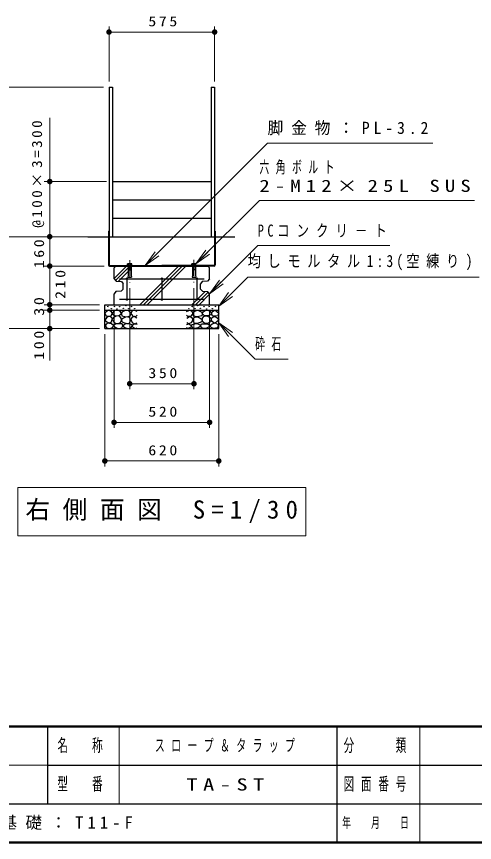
# Model space of a CAD drawing. Units: millimetres on the paper, scale 1:30. Extents: x -385 to 0, y -12 to 267.
# Drawn here: x -193.1 to -110.1, y 0 to 149.8 of the extents above; entities that cross this region are included whole.
import ezdxf

# ---------------------------------------------------------------- set-up
doc = ezdxf.new("R2010")
doc.units = ezdxf.units.MM
doc.linetypes.add('USER2', pattern=[6, 3, -1, 1, -1])
doc.layers.add('1_30', color=7, linetype='Continuous', lineweight=25)
doc.layers.add('LY_3', color=7, linetype='Continuous', lineweight=13)
doc.layers.add('LY_4', color=7, linetype='Continuous')
doc.styles.add('ＭＳ ゴシック', font='')
doc.styles.get('ＭＳ ゴシック').set_extended_font_data('MS Gothic')

# ---------------------------------------------------------------- blocks, each defined once
blk = doc.blocks.new('filled_dot')
at = {"color": 0, "linetype": 'Continuous', "lineweight": -2, "const_width": 1.25}
blk.add_lwpolyline([(-0.625, 0, 1), (0.625, 0, 1)], format="xyb", close=True, dxfattribs=at)

msp = doc.modelspace()

# ---------------------------------------------------------------- linework, layer by layer
at = {"layer": '1_30', "lineweight": 13}
for p, q in [((-176.362, 137.942), (-176.362, 147.942)), ((-176.362, 146.942), (-157.195, 146.942)), ((-157.195, 137.942), (-157.195, 147.942)), ((-177.362, 136.942), (-195.112, 136.942)), ((-187.112, 109.836), (-187.112, 131.411)), ((-176.829, 119.836), (-188.112, 119.836)), ((-177.362, 109.836), (-195.112, 109.836)), ((-181.205, 109.836), (-188.112, 109.836)), ((-181.205, 109.836), (-188.112, 109.836)), ((-187.112, 104.503), (-187.112, 109.836)), ((-169.779, 104.609), (-168.011, 107.084)), ((-169.779, 104.609), (-167.657, 106.731)), ((-167.304, 106.377), (-169.779, 104.609)), ((-160.58, 104.888), (-158.812, 107.363)), ((-160.58, 104.888), (-158.458, 107.01)), ((-158.105, 106.656), (-160.58, 104.888)), ((-177.269, 104.503), (-188.112, 104.503)), ((-187.112, 97.503), (-187.112, 104.503)), ((-175.445, 102.258), (-173.2, 104.503)), ((-175.159, 101.884), (-172.862, 104.181)), ((-174.628, 101.755), (-172.862, 103.521)), ((-170.772, 97.503), (-163.772, 104.503)), ((-170.112, 97.503), (-163.112, 104.503)), ((-169.452, 97.503), (-162.452, 104.503)), ((-158.112, 99.503), (-156.344, 101.978)), ((-172.612, 100.528), (-172.612, 82.169)), ((-160.945, 100.528), (-160.945, 82.169)), ((-158.112, 99.503), (-155.991, 101.624)), ((-155.637, 101.271), (-158.112, 99.503)), ((-161.344, 97.503), (-158.929, 99.918)), ((-160.684, 97.503), (-158.398, 99.789)), ((-160.024, 97.503), (-158.112, 99.415)), ((-156.445, 97.24), (-154.678, 99.715)), ((-156.445, 97.24), (-154.324, 99.361)), ((-153.97, 99.007), (-156.445, 97.24)), ((-178.112, 97.503), (-188.112, 97.503)), ((-187.112, 96.503), (-187.112, 97.503)), ((-178.112, 96.503), (-188.112, 96.503)), ((-187.112, 87.393), (-187.112, 96.503)), ((-175.445, 96.503), (-175.445, 75.169)), ((-158.112, 96.503), (-158.112, 75.169)), ((-178.112, 93.169), (-195.112, 93.169)), ((-154.678, 91.763), (-156.445, 94.237)), ((-156.445, 94.237), (-153.97, 92.47)), ((-156.445, 94.237), (-154.324, 92.116)), ((-177.112, 92.169), (-177.112, 68.169)), ((-156.445, 92.169), (-156.445, 68.169)), ((-160.945, 83.169), (-172.612, 83.169)), ((-158.112, 76.169), (-175.445, 76.169)), ((-156.445, 69.169), (-177.112, 69.169)), ((-192.929, 64.368), (-192.929, 55.568)), ((-140.629, 64.368), (-192.929, 64.368)), ((-140.629, 55.568), (-140.629, 64.368)), ((-192.929, 55.568), (-140.629, 55.568))]:
    msp.add_line(p, q, dxfattribs=at)
at = {"layer": '1_30', "color": 1}
for p, q in [((-176.362, 136.942), (-175.729, 136.942)), ((-176.362, 136.942), (-176.362, 104.703)), ((-175.729, 136.942), (-175.729, 109.836)), ((-157.829, 136.942), (-157.829, 109.836)), ((-157.829, 136.942), (-157.195, 136.942)), ((-157.195, 136.942), (-157.195, 104.703))]:
    msp.add_line(p, q, dxfattribs=at)
at = {"layer": '1_30', "color": 2}
for p, q in [((-175.729, 119.836), (-157.829, 119.836)), ((-175.729, 116.503), (-157.829, 116.503)), ((-175.729, 113.169), (-157.829, 113.169)), ((-176.469, 110.836), (-176.362, 110.836)), ((-176.469, 110.836), (-176.469, 104.703)), ((-157.089, 110.836), (-157.195, 110.836)), ((-157.089, 110.836), (-157.089, 104.703)), ((-176.269, 104.609), (-166.779, 104.609)), ((-176.269, 104.503), (-166.779, 104.503)), ((-157.289, 104.609), (-166.779, 104.609)), ((-157.289, 104.503), (-166.779, 104.503))]:
    msp.add_line(p, q, dxfattribs=at)
at = {"layer": '1_30'}
for p, q in [((-180.205, 109.836), (-176.469, 109.836)), ((-176.362, 109.836), (-157.195, 109.836)), ((-157.089, 109.836), (-153.52, 109.836)), ((-172.978, 104.888), (-172.912, 104.926)), ((-172.978, 104.676), (-172.978, 104.888)), ((-172.312, 104.926), (-172.912, 104.926)), ((-172.795, 104.676), (-172.795, 104.888)), ((-172.429, 104.676), (-172.429, 104.888)), ((-172.246, 104.888), (-172.312, 104.926)), ((-172.246, 104.676), (-172.246, 104.888)), ((-161.311, 104.888), (-161.245, 104.926)), ((-161.311, 104.676), (-161.311, 104.888)), ((-161.245, 104.926), (-160.645, 104.926)), ((-161.128, 104.676), (-161.128, 104.888)), ((-160.763, 104.676), (-160.763, 104.888)), ((-160.58, 104.888), (-160.645, 104.926)), ((-160.58, 104.676), (-160.58, 104.888)), ((-175.445, 104.17), (-175.112, 104.503)), ((-175.445, 102.169), (-175.445, 104.169)), ((-158.445, 104.503), (-175.112, 104.503)), ((-175.112, 104.503), (-158.445, 104.503)), ((-173.612, 104.503), (-171.181, 104.503)), ((-173.012, 104.676), (-172.212, 104.676)), ((-173.012, 104.609), (-173.012, 104.676)), ((-173.012, 104.609), (-172.212, 104.609)), ((-172.912, 104.609), (-172.912, 104.503)), ((-172.862, 104.503), (-172.862, 102.837)), ((-172.812, 104.609), (-172.812, 103.843)), ((-172.812, 103.843), (-172.412, 103.843)), ((-172.412, 104.609), (-172.412, 103.843)), ((-172.362, 104.503), (-172.362, 102.835)), ((-172.312, 104.609), (-172.312, 104.503)), ((-172.212, 104.676), (-172.212, 104.609)), ((-159.945, 104.503), (-162.377, 104.503)), ((-160.545, 104.676), (-161.345, 104.676)), ((-161.345, 104.676), (-161.345, 104.609)), ((-160.545, 104.609), (-161.345, 104.609)), ((-161.245, 104.609), (-161.245, 104.503)), ((-161.195, 104.503), (-161.195, 102.837)), ((-161.145, 104.609), (-161.145, 103.843)), ((-160.745, 103.843), (-161.145, 103.843)), ((-160.745, 104.609), (-160.745, 103.843)), ((-160.695, 104.503), (-160.695, 102.835)), ((-160.645, 104.609), (-160.645, 104.503)), ((-160.545, 104.609), (-160.545, 104.676)), ((-158.112, 104.169), (-158.445, 104.503)), ((-158.112, 102.169), (-158.112, 104.169)), ((-175.445, 102.17), (-175.075, 101.799)), ((-174.445, 102.169), (-159.112, 102.169)), ((-173.112, 102.169), (-173.112, 98.503)), ((-172.862, 102.836), (-172.946, 102.503)), ((-172.945, 102.503), (-172.279, 102.503)), ((-172.362, 102.836), (-172.279, 102.503)), ((-166.779, 102.169), (-166.779, 98.503)), ((-161.196, 102.836), (-161.279, 102.503)), ((-161.279, 102.503), (-160.612, 102.503)), ((-160.695, 102.836), (-160.612, 102.503)), ((-160.445, 102.169), (-160.445, 98.503)), ((-158.112, 102.17), (-158.482, 101.799)), ((-175.075, 101.799), (-174.11, 101.703)), ((-173.779, 100.336), (-174.149, 99.966)), ((-174.11, 101.703), (-173.779, 101.297)), ((-173.779, 100.336), (-173.779, 101.297)), ((-159.447, 101.703), (-159.779, 101.297)), ((-159.779, 100.336), (-159.779, 101.297)), ((-159.779, 100.336), (-159.408, 99.966)), ((-158.482, 101.799), (-159.447, 101.703)), ((-175.114, 99.869), (-175.445, 99.464)), ((-175.445, 97.503), (-175.445, 99.464)), ((-174.149, 99.966), (-175.114, 99.869)), ((-159.408, 99.966), (-158.482, 99.873)), ((-158.112, 99.503), (-158.482, 99.873)), ((-158.112, 97.503), (-158.112, 99.503)), ((-177.112, 97.503), (-156.445, 97.503)), ((-177.112, 93.169), (-177.112, 97.503)), ((-174.445, 98.503), (-159.112, 98.503)), ((-156.445, 93.169), (-156.445, 97.503)), ((-177.112, 96.503), (-156.445, 96.503)), ((-177.112, 93.169), (-156.445, 93.169))]:
    msp.add_line(p, q, dxfattribs=at)
at = {"layer": '1_30', "linetype": 'USER2', "lineweight": 13}
for p, q in [((-172.612, 105.607), (-172.612, 101.528)), ((-160.945, 105.653), (-160.945, 101.528))]:
    msp.add_line(p, q, dxfattribs=at)
at = {"layer": '1_30', "lineweight": 13}
for points in [[(-169.779, 104.609), (-147.592, 126.796), (-117.592, 126.796)], [(-160.58, 104.888), (-149.076, 116.392), (-110.076, 116.392)], [(-158.112, 99.503), (-149.389, 108.226), (-125.389, 108.226)], [(-156.445, 97.24), (-151.197, 102.488), (-109.197, 102.488)], [(-156.445, 94.237), (-149.852, 87.644), (-143.852, 87.644)]]:
    msp.add_lwpolyline(points, dxfattribs=at)
at = {"layer": '1_30'}
for points in [[(-176.364, 96.483), (-176.786, 96.282), (-177.103, 95.965), (-176.902, 95.501), (-176.416, 95.406), (-175.952, 95.511), (-175.783, 95.902), (-175.91, 96.24)], [(-175.05, 96.486), (-175.401, 96.396), (-175.788, 95.972), (-175.635, 95.693), (-175.33, 95.535), (-174.986, 95.486), (-174.491, 95.531), (-174.113, 95.891), (-174.302, 96.225), (-174.657, 96.432)], [(-173.322, 96.493), (-173.68, 96.344), (-174.044, 96.165), (-174.122, 95.83), (-174.032, 95.455), (-173.483, 95.347), (-173, 95.317), (-172.517, 95.49), (-172.415, 95.896), (-172.57, 96.236), (-172.839, 96.385)], [(-160.235, 96.493), (-159.877, 96.344), (-159.513, 96.165), (-159.436, 95.83), (-159.525, 95.455), (-160.074, 95.347), (-160.557, 95.317), (-161.041, 95.49), (-161.142, 95.896), (-160.987, 96.236), (-160.719, 96.385)], [(-158.508, 96.486), (-158.157, 96.396), (-157.769, 95.972), (-157.922, 95.693), (-158.227, 95.535), (-158.571, 95.486), (-159.067, 95.531), (-159.445, 95.891), (-159.256, 96.225), (-158.9, 96.432)], [(-157.194, 96.483), (-156.771, 96.282), (-156.454, 95.965), (-156.655, 95.501), (-157.141, 95.406), (-157.606, 95.511), (-157.775, 95.902), (-157.648, 96.24)], [(-176.448, 95.384), (-176.807, 95.152), (-177.103, 94.698), (-176.765, 94.392), (-176.321, 94.18), (-175.857, 94.476), (-175.804, 95.036), (-176.076, 95.278)], [(-175.473, 94.342), (-175.059, 94.111), (-174.608, 94.08), (-174.266, 94.321), (-174.104, 94.72), (-174.178, 95.078), (-174.41, 95.351), (-174.72, 95.46), (-175.077, 95.423), (-175.536, 95.177), (-175.734, 94.792)], [(-173.356, 95.272), (-173.725, 95.074), (-174.076, 94.795), (-174.04, 94.425), (-173.545, 94.245), (-173.121, 94.101), (-172.689, 94.119), (-172.419, 94.696), (-172.653, 95.2), (-172.989, 95.31)], [(-160.202, 95.272), (-159.832, 95.074), (-159.481, 94.795), (-159.517, 94.425), (-160.013, 94.245), (-160.436, 94.101), (-160.868, 94.119), (-161.139, 94.696), (-160.905, 95.2), (-160.569, 95.31)], [(-158.084, 94.342), (-158.499, 94.111), (-158.949, 94.08), (-159.292, 94.321), (-159.454, 94.72), (-159.38, 95.078), (-159.148, 95.351), (-158.837, 95.46), (-158.481, 95.423), (-158.021, 95.177), (-157.823, 94.792)], [(-157.109, 95.384), (-156.75, 95.152), (-156.454, 94.698), (-156.792, 94.392), (-157.236, 94.18), (-157.701, 94.476), (-157.754, 95.036), (-157.482, 95.278)], [(-176.475, 94.187), (-176.855, 93.974), (-177.08, 93.692), (-176.811, 93.315), (-176.182, 93.179), (-175.705, 93.392), (-175.523, 93.729), (-175.883, 94.033)], [(-174.572, 94.049), (-175.095, 94.022), (-175.536, 93.706), (-175.248, 93.4), (-174.788, 93.193), (-174.412, 93.187), (-174.049, 93.337), (-173.824, 93.688), (-173.995, 94.013)], [(-173.162, 94.11), (-173.675, 93.83), (-173.838, 93.632), (-173.378, 93.308), (-172.747, 93.182), (-172.394, 93.304), (-172.162, 93.587), (-172.18, 93.866), (-172.756, 94.02)], [(-160.396, 94.11), (-159.882, 93.83), (-159.72, 93.632), (-160.179, 93.308), (-160.81, 93.182), (-161.163, 93.304), (-161.396, 93.587), (-161.378, 93.866), (-160.801, 94.02)], [(-158.985, 94.049), (-158.463, 94.022), (-158.021, 93.706), (-158.31, 93.4), (-158.769, 93.193), (-159.146, 93.187), (-159.508, 93.337), (-159.733, 93.688), (-159.562, 94.013)], [(-157.082, 94.187), (-156.703, 93.974), (-156.478, 93.692), (-156.747, 93.315), (-157.375, 93.179), (-157.852, 93.392), (-158.034, 93.729), (-157.675, 94.033)]]:
    msp.add_lwpolyline(points, close=True, dxfattribs=at)
for points in [[(-171.279, 96.279), (-171.849, 96.491), (-172.208, 96.311), (-172.419, 95.91), (-172.029, 95.403), (-171.511, 95.361), (-171.279, 95.625)], [(-162.279, 96.279), (-161.709, 96.491), (-161.349, 96.311), (-161.138, 95.91), (-161.529, 95.403), (-162.046, 95.361), (-162.279, 95.625)], [(-171.289, 95.075), (-171.796, 95.339), (-172.219, 95.17), (-172.419, 94.737), (-172.124, 94.22), (-171.617, 94.062), (-171.289, 94.199)], [(-162.268, 95.075), (-161.761, 95.339), (-161.339, 95.17), (-161.138, 94.737), (-161.434, 94.22), (-161.941, 94.062), (-162.268, 94.199)], [(-171.279, 93.924), (-171.722, 94.062), (-172.155, 93.692), (-172.039, 93.428), (-171.553, 93.185), (-171.279, 93.291)], [(-162.279, 93.924), (-161.835, 94.062), (-161.402, 93.692), (-161.518, 93.428), (-162.004, 93.185), (-162.279, 93.291)]]:
    msp.add_lwpolyline(points, dxfattribs=at)
for centre, radius in [((-173.112, 102.269), 0.1), ((-166.779, 102.269), 0.1), ((-160.445, 102.269), 0.1), ((-173.304, 97.338), 0.0333), ((-173.112, 98.403), 0.1), ((-166.779, 98.403), 0.1), ((-160.445, 98.403), 0.1), ((-160.253, 97.338), 0.0333), ((-176.546, 97.179), 0.0333), ((-175.942, 96.766), 0.0333), ((-175.338, 97.179), 0.0333), ((-174.893, 96.702), 0.0333), ((-174.448, 97.147), 0.0333), ((-173.749, 96.829), 0.0333), ((-172.796, 96.766), 0.0333), ((-172.287, 97.179), 0.0333), ((-171.683, 96.766), 0.0333), ((-161.874, 96.766), 0.0333), ((-161.27, 97.179), 0.0333), ((-160.762, 96.766), 0.0333), ((-159.808, 96.829), 0.0333), ((-159.109, 97.147), 0.0333), ((-158.664, 96.702), 0.0333), ((-158.219, 97.179), 0.0333), ((-157.615, 96.766), 0.0333), ((-157.011, 97.179), 0.0333)]:
    msp.add_circle(centre, radius, dxfattribs=at)
for centre, radius, start, end in [((-172.886, 104.73), 0.183, 60.00001, 119.99999), ((-172.612, 104.466), 0.46, 66.57346, 113.42654), ((-172.338, 104.73), 0.183, 60.00001, 119.99999), ((-161.22, 104.73), 0.183, 60.00001, 119.99999), ((-160.945, 104.466), 0.46, 66.57346, 113.42654), ((-160.671, 104.73), 0.183, 60.00001, 119.99999)]:
    msp.add_arc(centre, radius, start, end, dxfattribs=at)
at = {"layer": '1_30', "color": 2}
for centre, radius, start, end in [((-176.269, 104.703), 0.2, 180, 270), ((-176.269, 104.703), 0.0933, 180, 270), ((-157.289, 104.703), 0.2, 270, 0), ((-157.289, 104.703), 0.0933, 270, 0)]:
    msp.add_arc(centre, radius, start, end, dxfattribs=at)
at = {"layer": 'LY_3', "lineweight": 50}
for p, q in [((-385, 21), (0, 21)), ((-385, 0), (0, 0))]:
    msp.add_line(p, q, dxfattribs=at)
at = {"layer": 'LY_3', "color": 211, "lineweight": 25}
for p, q in [((-187.5, 21), (-187.5, 7)), ((-135, 21), (-135, 0)), ((-187.5, 14), (-70, 14)), ((-242.5, 7), (0, 7))]:
    msp.add_line(p, q, dxfattribs=at)
at = {"layer": 'LY_3'}
for p, q in [((-174.5, 21), (-174.5, 7)), ((-120, 21), (-120, 0)), ((-242.5, 14), (-187.5, 14))]:
    msp.add_line(p, q, dxfattribs=at)

# ---------------------------------------------------------------- block references
at = {"layer": '1_30', "lineweight": 13, "xscale": 0.4, "yscale": 0.4}
for p in [(-176.362, 146.942), (-172.612, 83.169), (-175.445, 76.169), (-177.112, 69.169)]:
    msp.add_blockref('filled_dot', p, dxfattribs=at)
for p, rotation in [((-157.195, 146.942), 180), ((-187.112, 119.836), 270), ((-187.112, 109.836), 90), ((-187.112, 109.836), 270), ((-187.112, 104.503), 90), ((-187.112, 104.503), 270), ((-187.112, 97.503), 270), ((-187.112, 97.503), 90), ((-187.112, 96.503), 270), ((-187.112, 93.169), 90), ((-160.945, 83.169), 180), ((-158.112, 76.169), 180), ((-156.445, 69.169), 180)]:
    msp.add_blockref('filled_dot', p, dxfattribs=dict(at, rotation=rotation))

# ---------------------------------------------------------------- texts
at = {"layer": '1_30', "style": 'ＭＳ ゴシック'}
for s, insert, char_height, attachment_point in [('\\T1.33;\\W1.15;575', (-166.362, 147.942), 1.833, 8), ('\\T1.5;\\W0.95;脚金物：PL-3.2', (-147.592, 129.446), 2.199, 4), ('\\T1.64;\\W0.6;六角ボルト', (-149.076, 122.342), 2.199, 4), ('\\T1.5;\\W1.25;2-M12×25L\\~SUS', (-149.076, 119.042), 2.199, 4), ('\\T1.57;\\W0.75;PCコンクリ－ト', (-149.389, 110.876), 2.199, 4), ('\\T1.5;\\W0.8;均しモルタル1:3(空練り)', (-151.197, 105.138), 2.199, 4), ('\\T1.64;\\W0.6;砕石', (-149.852, 90.294), 2.199, 4), ('\\T1.33;\\W1.15;350', (-166.363, 84.169), 1.833, 8), ('\\T1.33;\\W1.15;520', (-166.363, 77.169), 1.833, 8), ('\\T1.33;\\W1.15;620', (-166.363, 70.169), 1.833, 8), ('\\T1.5;右側面図\\~S=1/30', (-191.529, 59.968), 3.299, 4)]:
    msp.add_mtext(s, dxfattribs=dict(at, insert=insert, char_height=char_height, attachment_point=attachment_point))
at = {"layer": '1_30', "char_height": 1.833, "rotation": 90, "style": 'ＭＳ ゴシック'}
for s, insert, attachment_point in [('\\T1.32;\\W1.1;@100×3=300', (-188.112, 121.411), 8), ('\\T1.33;\\W1.15;160', (-188.112, 106.969), 8), ('\\T1.33;\\W1.15;210', (-186.112, 101.424), 2), ('\\T1.34;\\W1.15;30', (-188.112, 97.431), 8), ('\\T1.33;\\W1.15;100', (-188.112, 90.393), 8)]:
    msp.add_mtext(s, dxfattribs=dict(at, insert=insert, attachment_point=attachment_point))
at = {"layer": 'LY_3', "color": 4, "attachment_point": 5, "style": 'ＭＳ ゴシック'}
for s, insert, char_height in [('\\T1.64;\\W0.6;名\u3000称', (-181, 17.5), 2.346), ('\\T1.64;\\W0.6;分\u3000\u3000類', (-127.5, 17.5), 2.346), ('\\T1.64;\\W0.6;型\u3000番', (-181, 10.5), 2.346), ('\\T1.64;\\W0.6;図面番号', (-127.5, 10.5), 2.346), ('\\T1.64;\\W0.6;年\u3000月\u3000日', (-127.5, 3.5), 1.906)]:
    msp.add_mtext(s, dxfattribs=dict(at, insert=insert, char_height=char_height))
at = {"layer": 'LY_4', "char_height": 2.199, "style": 'ＭＳ ゴシック'}
for s, insert, attachment_point in [('\\T1.64;\\W0.6;スロープ＆タラップ', (-154.75, 17.5), 5), ('\\T1.5;\\W1.35;TA-ST', (-154.75, 10.5), 5), ('\\T1.5;PC基礎：T11-F', (-200.5, 3.5), 4)]:
    msp.add_mtext(s, dxfattribs=dict(at, insert=insert, attachment_point=attachment_point))

doc.saveas('drawing.dxf')
